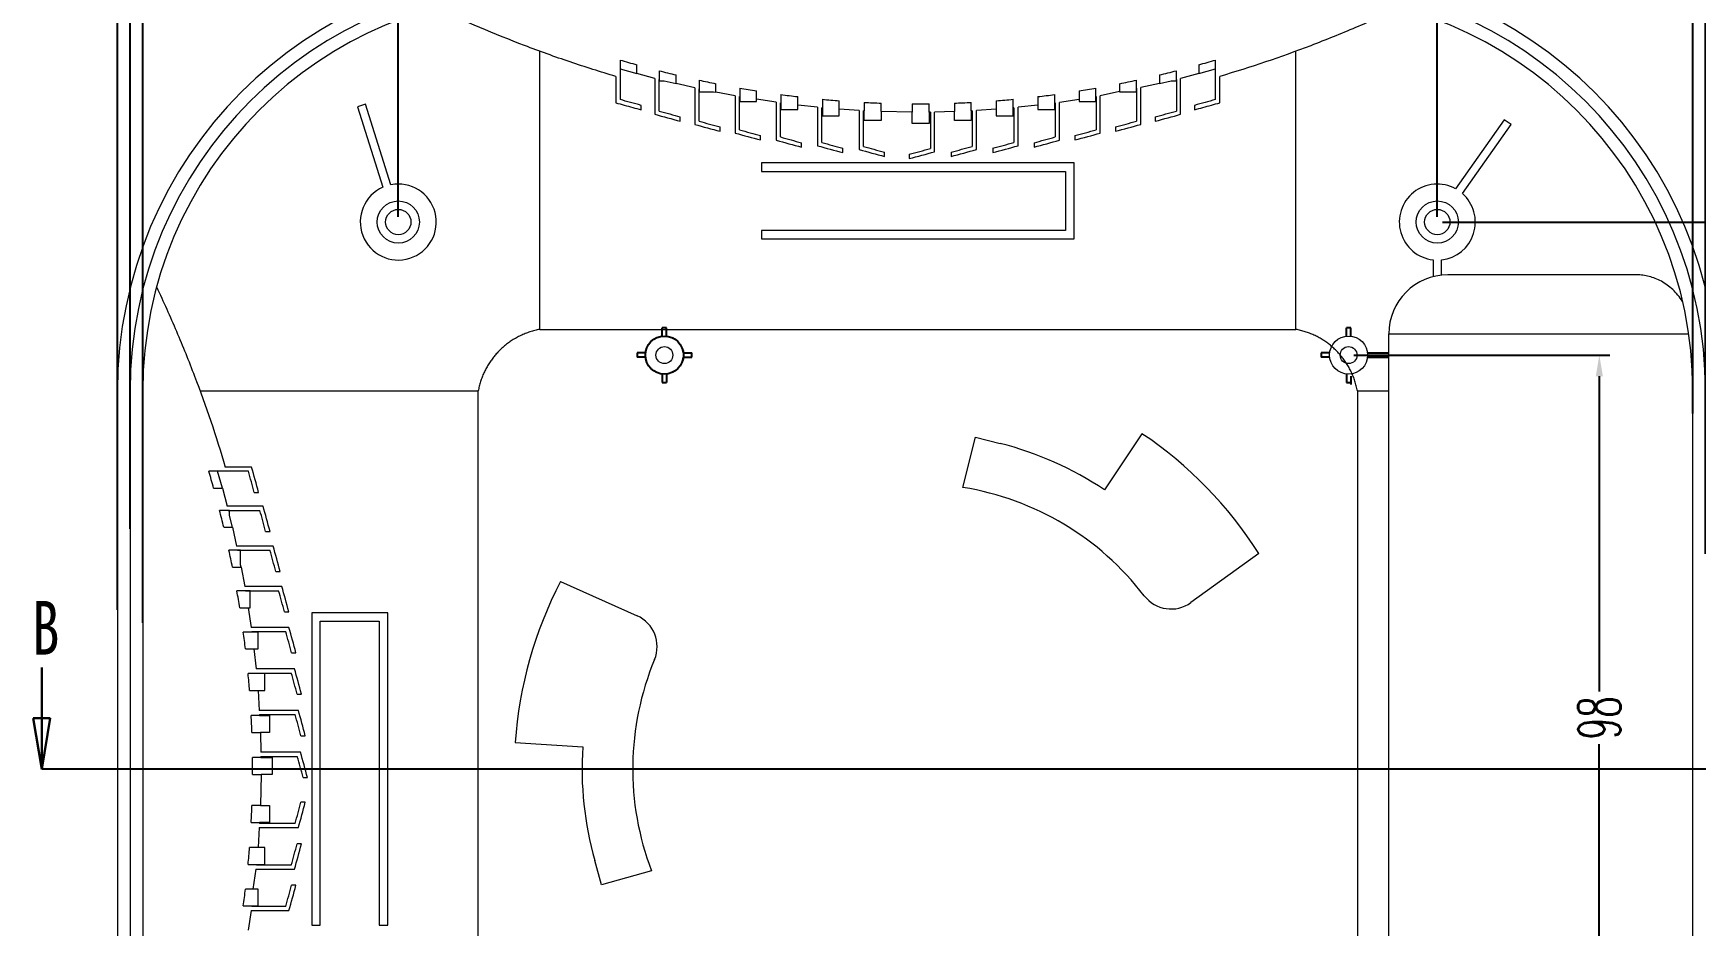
# Model space of a CAD drawing. Header units: inches. Extents: x 1813 to 4218, y 284 to 889.
# Drawn here: x 3279.8 to 3476.6, y 680.2 to 785.9 of the extents above; entities that cross this region are included whole.
import ezdxf

# ---------------------------------------------------------------- set-up
doc = ezdxf.new("R2010")
doc.units = ezdxf.units.IN
doc.header["$LTSCALE"] = 15
doc.linetypes.add('CENTER2', pattern=[28.575, 19.05, -3.175, 3.175, -3.175])
doc.styles.add('SLDTEXTSTYLE0', font='TXT', dxfattribs={"width": 0.75})
doc.styles.add('SLDTEXTSTYLE2', font='TXT', dxfattribs={"width": 0.6, "bigfont": 'bigfont'})
doc.dimstyles.new('5', dxfattribs={"dimtxt": 5, "dimasz": 2.5, "dimexe": 1.25, "dimexo": 0.625, "dimtad": 0, "dimtxsty": 'SLDTEXTSTYLE2', "dimcen": 2.5, "dimclrd": 3, "dimclre": 3, "dimclrt": 256, "dimadec": 0, "dimazin": 2, "dimtfac": 1, "dimtmove": 0, "dimatfit": 3, "dimfxl": 0, "dimarcsym": 0})

# ---------------------------------------------------------------- blocks, each defined once
blk = doc.blocks.new('_CLOSED')
at = {"color": 0, "linetype": 'ByBlock', "lineweight": -2}
for p, q in [((-1, 0.166667), (0, 0)), ((-1, 0.166667), (-1, -0.166667)), ((0, 0), (-1, -0.166667)), ((0, 0), (-1, 0))]:
    blk.add_line(p, q, dxfattribs=at)
blk = doc.blocks.new('*D153')
at = {"color": 3, "lineweight": -2, "transparency": 16777216}
for p, q in [((3446.66, 763.53), (3501.43, 763.53)), ((3500.18, 761.03), (3500.18, 711.01)), ((3500.18, 636.53), (3500.18, 698.26)), ((3446.66, 634.03), (3501.43, 634.03))]:
    blk.add_line(p, q, dxfattribs=at)
at = {"color": 3, "transparency": 16777216}
for points in [[(3499.76, 761.03), (3500.59, 761.03), (3500.18, 763.53)], [(3499.76, 636.53), (3500.59, 636.53), (3500.18, 634.03)]]:
    blk.add_solid(points, dxfattribs=at)
at = {"layer": 'Defpoints', "color": 0, "transparency": 16777216}
for p in [(3446.04, 763.53), (3500.18, 763.53), (3446.04, 634.03)]:
    blk.add_point(p, dxfattribs=at)
at = {"transparency": 16777216, "insert": (3500.18, 704.64), "char_height": 5, "attachment_point": 5, "rotation": 90, "style": 'SLDTEXTSTYLE2'}
blk.add_mtext('129,5', dxfattribs=at)
blk = doc.blocks.new('*D154')
at = {"color": 3, "lineweight": -2, "transparency": 16777216}
for p, q in [((3323.04, 764.16), (3323.04, 802.32)), ((3325.54, 801.07), (3380.41, 801.07)), ((3443.54, 801.07), (3388.66, 801.07)), ((3446.04, 764.16), (3446.04, 802.32))]:
    blk.add_line(p, q, dxfattribs=at)
at = {"color": 3, "transparency": 16777216}
for points in [[(3325.54, 801.49), (3325.54, 800.66), (3323.04, 801.07)], [(3443.54, 801.49), (3443.54, 800.66), (3446.04, 801.07)]]:
    blk.add_solid(points, dxfattribs=at)
at = {"layer": 'Defpoints', "color": 0, "transparency": 16777216}
for p in [(3446.04, 801.07), (3323.04, 763.53), (3446.04, 763.53)]:
    blk.add_point(p, dxfattribs=at)
at = {"transparency": 16777216, "insert": (3384.54, 801.07), "char_height": 5, "attachment_point": 5, "style": 'SLDTEXTSTYLE2'}
blk.add_mtext('123', dxfattribs=at)
blk = doc.blocks.new('*D155')
at = {"color": 3, "lineweight": -2, "transparency": 16777216}
for p, q in [((3292.79, 716.07), (3292.79, 811.01)), ((3476.29, 740.88), (3476.29, 811.01)), ((3295.29, 809.76), (3378.16, 809.76)), ((3473.79, 809.76), (3390.91, 809.76))]:
    blk.add_line(p, q, dxfattribs=at)
at = {"color": 3, "transparency": 16777216}
for points in [[(3295.29, 810.18), (3295.29, 809.34), (3292.79, 809.76)], [(3473.79, 810.18), (3473.79, 809.34), (3476.29, 809.76)]]:
    blk.add_solid(points, dxfattribs=at)
at = {"layer": 'Defpoints', "color": 0, "transparency": 16777216}
for p in [(3476.29, 809.76), (3476.29, 740.25), (3292.79, 715.44)]:
    blk.add_point(p, dxfattribs=at)
at = {"transparency": 16777216, "insert": (3384.54, 809.76), "char_height": 5, "attachment_point": 5, "style": 'SLDTEXTSTYLE2'}
blk.add_mtext('183,5', dxfattribs=at)
blk = doc.blocks.new('*D156')
at = {"color": 3, "lineweight": -2, "transparency": 16777216}
for p, q in [((3291.29, 727.21), (3291.29, 820.19)), ((3293.79, 818.94), (3378.16, 818.94)), ((3475.29, 818.94), (3390.91, 818.94)), ((3477.79, 724.26), (3477.79, 820.19))]:
    blk.add_line(p, q, dxfattribs=at)
at = {"color": 3, "transparency": 16777216}
for points in [[(3293.79, 819.35), (3293.79, 818.52), (3291.29, 818.94)], [(3475.29, 819.35), (3475.29, 818.52), (3477.79, 818.94)]]:
    blk.add_solid(points, dxfattribs=at)
at = {"layer": 'Defpoints', "color": 0, "transparency": 16777216}
for p in [(3477.79, 818.94), (3291.29, 726.59), (3477.79, 723.63)]:
    blk.add_point(p, dxfattribs=at)
at = {"transparency": 16777216, "insert": (3384.54, 818.94), "char_height": 5, "attachment_point": 5, "style": 'SLDTEXTSTYLE2'}
blk.add_mtext('186,5', dxfattribs=at)
blk = doc.blocks.new('*D157')
at = {"color": 3, "lineweight": -2, "transparency": 16777216}
for p, q in [((3289.79, 717.64), (3289.79, 829.53)), ((3479.29, 717.64), (3479.29, 829.53)), ((3292.29, 828.28), (3378.16, 828.28)), ((3476.79, 828.28), (3390.91, 828.28))]:
    blk.add_line(p, q, dxfattribs=at)
at = {"color": 3, "transparency": 16777216}
for points in [[(3292.29, 828.7), (3292.29, 827.86), (3289.79, 828.28)], [(3476.79, 828.7), (3476.79, 827.86), (3479.29, 828.28)]]:
    blk.add_solid(points, dxfattribs=at)
at = {"layer": 'Defpoints', "color": 0, "transparency": 16777216}
for p in [(3479.29, 828.28), (3289.79, 717.02), (3479.29, 717.02)]:
    blk.add_point(p, dxfattribs=at)
at = {"transparency": 16777216, "insert": (3384.54, 828.28), "char_height": 5, "attachment_point": 5, "style": 'SLDTEXTSTYLE2'}
blk.add_mtext('189,5', dxfattribs=at)
blk = doc.blocks.new('*D158')
at = {"color": 3, "lineweight": -2, "transparency": 16777216}
for p, q in [((3425.48, 793.53), (3533.66, 793.53)), ((3532.41, 791.03), (3532.41, 701.6)), ((3532.41, 606.53), (3532.41, 688.85)), ((3425.48, 604.03), (3533.66, 604.03))]:
    blk.add_line(p, q, dxfattribs=at)
at = {"color": 3, "transparency": 16777216}
for points in [[(3531.99, 791.03), (3532.82, 791.03), (3532.41, 793.53)], [(3531.99, 606.53), (3532.82, 606.53), (3532.41, 604.03)]]:
    blk.add_solid(points, dxfattribs=at)
at = {"layer": 'Defpoints', "color": 0, "transparency": 16777216}
for p in [(3424.86, 793.53), (3532.41, 793.53), (3424.86, 604.03)]:
    blk.add_point(p, dxfattribs=at)
at = {"transparency": 16777216, "insert": (3532.41, 695.23), "char_height": 5, "attachment_point": 5, "rotation": 90, "style": 'SLDTEXTSTYLE2'}
blk.add_mtext('189,5', dxfattribs=at)
blk = doc.blocks.new('*D159')
at = {"color": 3, "lineweight": -2, "transparency": 16777216}
for p, q in [((3428.56, 792.03), (3523.69, 792.03)), ((3522.44, 789.53), (3522.44, 710.5)), ((3522.44, 608.03), (3522.44, 697.75)), ((3421.04, 605.53), (3523.69, 605.53))]:
    blk.add_line(p, q, dxfattribs=at)
at = {"color": 3, "transparency": 16777216}
for points in [[(3522.03, 789.53), (3522.86, 789.53), (3522.44, 792.03)], [(3522.03, 608.03), (3522.86, 608.03), (3522.44, 605.53)]]:
    blk.add_solid(points, dxfattribs=at)
at = {"layer": 'Defpoints', "color": 0, "transparency": 16777216}
for p in [(3427.94, 792.03), (3420.41, 605.53), (3522.44, 605.53)]:
    blk.add_point(p, dxfattribs=at)
at = {"transparency": 16777216, "insert": (3522.44, 704.13), "char_height": 5, "attachment_point": 5, "rotation": 90, "style": 'SLDTEXTSTYLE2'}
blk.add_mtext('186,5', dxfattribs=at)
blk = doc.blocks.new('*D160')
at = {"color": 3, "lineweight": -2, "transparency": 16777216}
for p, q in [((3415.72, 790.53), (3511.97, 790.53)), ((3510.72, 788.03), (3510.72, 705.16)), ((3510.72, 609.53), (3510.72, 692.41)), ((3415.72, 607.03), (3511.97, 607.03))]:
    blk.add_line(p, q, dxfattribs=at)
at = {"color": 3, "transparency": 16777216}
for points in [[(3510.31, 788.03), (3511.14, 788.03), (3510.72, 790.53)], [(3510.31, 609.53), (3511.14, 609.53), (3510.72, 607.03)]]:
    blk.add_solid(points, dxfattribs=at)
at = {"layer": 'Defpoints', "color": 0, "transparency": 16777216}
for p in [(3415.1, 790.53), (3510.72, 790.53), (3415.1, 607.03)]:
    blk.add_point(p, dxfattribs=at)
at = {"transparency": 16777216, "insert": (3510.72, 698.78), "char_height": 5, "attachment_point": 5, "rotation": 90, "style": 'SLDTEXTSTYLE2'}
blk.add_mtext('183,5', dxfattribs=at)
blk = doc.blocks.new('*D207')
at = {"color": 3, "lineweight": -2, "transparency": 16777216}
for p, q in [((3436.16, 747.78), (3466.47, 747.78)), ((3465.22, 745.28), (3465.22, 707.97)), ((3465.22, 652.28), (3465.22, 701.72)), ((3436.16, 649.78), (3466.47, 649.78))]:
    blk.add_line(p, q, dxfattribs=at)
at = {"color": 3, "transparency": 16777216}
for points in [[(3464.8, 745.28), (3465.64, 745.28), (3465.22, 747.78)], [(3464.8, 652.28), (3465.64, 652.28), (3465.22, 649.78)]]:
    blk.add_solid(points, dxfattribs=at)
at = {"layer": 'Defpoints', "color": 0, "transparency": 16777216}
for p in [(3435.54, 747.78), (3435.54, 649.78), (3465.22, 649.78)]:
    blk.add_point(p, dxfattribs=at)
at = {"transparency": 16777216, "insert": (3465.22, 704.84), "char_height": 5, "attachment_point": 5, "rotation": 90, "style": 'SLDTEXTSTYLE2'}
blk.add_mtext('98', dxfattribs=at)

msp = doc.modelspace()

# ---------------------------------------------------------------- linework, layer by layer
at = {"color": 7, "linetype": 'Continuous', "lineweight": 15}
for p, q in [((3339.789, 750.825), (3339.789, 783.747)), ((3429.289, 750.825), (3429.289, 783.747)), ((3349.289, 782.712), (3349.289, 778.028)), ((3349.289, 781.671), (3351.289, 781.104)), ((3351.289, 781.104), (3351.289, 782.141)), ((3353.922, 781.44), (3353.922, 780.409)), ((3415.156, 780.409), (3415.156, 781.44)), ((3417.789, 782.141), (3417.789, 781.104)), ((3417.789, 781.104), (3419.789, 781.671)), ((3419.789, 778.028), (3419.789, 782.712)), ((3348.789, 780.775), (3348.789, 777.651)), ((3353.422, 780.541), (3351.289, 781.104)), ((3353.422, 780.541), (3353.422, 776.294)), ((3353.922, 780.409), (3353.922, 780.409)), ((3353.922, 776.671), (3353.922, 780.409)), ((3353.922, 780.409), (3353.922, 780.263)), ((3353.922, 780.263), (3354.518, 780.263)), ((3354.518, 780.263), (3355.922, 779.919)), ((3355.922, 779.919), (3355.922, 780.946)), ((3358.141, 779.419), (3355.922, 779.919)), ((3358.141, 779.419), (3358.141, 775.096)), ((3358.649, 780.327), (3358.649, 779.304)), ((3360.649, 778.893), (3360.649, 779.912)), ((3363.455, 779.386), (3363.455, 778.371)), ((3405.623, 778.371), (3405.623, 779.386)), ((3408.429, 779.912), (3408.429, 778.98)), ((3410.429, 779.377), (3410.429, 780.327)), ((3410.437, 779.379), (3410.429, 779.377)), ((3410.429, 778.954), (3410.429, 779.377)), ((3410.437, 779.379), (3410.437, 775.473)), ((3413.156, 779.919), (3410.937, 779.478)), ((3410.937, 775.096), (3410.937, 779.478)), ((3413.156, 780.946), (3413.156, 779.919)), ((3413.156, 779.919), (3414.55, 780.26)), ((3414.55, 780.26), (3415.156, 780.26)), ((3415.156, 780.409), (3415.156, 776.671)), ((3415.156, 780.409), (3415.156, 780.409)), ((3415.156, 780.26), (3415.156, 780.409)), ((3417.789, 781.104), (3415.656, 780.541)), ((3415.656, 776.294), (3415.656, 780.541)), ((3420.289, 777.651), (3420.289, 780.775)), ((3319.168, 777.487), (3318.214, 777.186)), ((3322.172, 767.949), (3319.168, 777.487)), ((3358.649, 779.304), (3358.641, 779.306)), ((3358.641, 775.473), (3358.641, 779.306)), ((3358.649, 779.304), (3358.649, 778.957)), ((3358.649, 778.957), (3360.338, 778.957)), ((3360.338, 778.957), (3360.649, 778.893)), ((3362.932, 778.468), (3360.649, 778.893)), ((3362.932, 778.468), (3362.932, 774.069)), ((3363.455, 778.371), (3363.432, 778.375)), ((3363.432, 774.447), (3363.432, 778.375)), ((3363.455, 778.371), (3363.455, 777.819)), ((3363.455, 777.819), (3365.455, 777.819)), ((3365.455, 778.062), (3365.455, 779.051)), ((3367.78, 777.704), (3365.455, 778.062)), ((3365.455, 777.819), (3365.455, 778.062)), ((3367.78, 777.704), (3367.78, 773.225)), ((3368.325, 777.62), (3368.28, 777.627)), ((3368.28, 773.603), (3368.28, 777.627)), ((3368.325, 778.629), (3368.325, 777.62)), ((3368.325, 777.62), (3368.325, 776.863)), ((3370.325, 777.368), (3370.325, 778.375)), ((3373.245, 778.065), (3373.245, 777.06)), ((3375.245, 776.89), (3375.245, 777.893)), ((3378.204, 777.7), (3378.204, 776.699)), ((3380.204, 776.611), (3380.204, 777.611)), ((3383.89, 777.535), (3383.89, 776.535)), ((3385.89, 776.541), (3385.89, 777.541)), ((3388.874, 777.611), (3388.874, 776.611)), ((3390.874, 776.699), (3390.874, 777.7)), ((3393.833, 777.893), (3393.833, 776.89)), ((3395.833, 777.06), (3395.833, 778.065)), ((3398.753, 778.375), (3398.753, 777.368)), ((3400.753, 777.62), (3400.753, 778.629)), ((3400.798, 777.626), (3400.753, 777.62)), ((3400.753, 776.86), (3400.753, 777.62)), ((3400.798, 777.626), (3400.798, 773.602)), ((3403.623, 778.039), (3401.298, 777.699)), ((3401.298, 773.225), (3401.298, 777.699)), ((3403.623, 779.051), (3403.623, 778.039)), ((3403.623, 778.039), (3403.623, 777.816)), ((3403.623, 777.816), (3405.623, 777.816)), ((3405.646, 778.376), (3405.623, 778.371)), ((3405.623, 777.816), (3405.623, 778.371)), ((3405.646, 778.376), (3405.646, 774.447)), ((3408.429, 778.98), (3406.146, 778.484)), ((3406.146, 774.069), (3406.146, 778.484)), ((3408.429, 778.98), (3408.429, 778.954)), ((3408.429, 778.954), (3410.429, 778.954)), ((3318.214, 777.186), (3321.219, 767.648)), ((3351.789, 776.828), (3351.789, 777.345)), ((3356.422, 775.471), (3356.422, 775.988)), ((3368.325, 776.863), (3370.325, 776.863)), ((3372.674, 777.121), (3370.325, 777.368)), ((3370.325, 776.863), (3370.325, 777.368)), ((3372.674, 777.121), (3372.674, 772.572)), ((3373.245, 777.06), (3373.174, 777.068)), ((3373.174, 772.949), (3373.174, 777.068)), ((3373.245, 777.06), (3373.245, 776.101)), ((3373.245, 776.101), (3375.245, 776.101)), ((3377.601, 776.738), (3375.245, 776.89)), ((3375.245, 776.101), (3375.245, 776.89)), ((3377.601, 776.738), (3377.601, 772.116)), ((3378.204, 776.699), (3378.101, 776.706)), ((3378.101, 772.493), (3378.101, 776.706)), ((3378.204, 775.545), (3378.204, 776.699)), ((3380.204, 775.545), (3378.204, 775.545)), ((3383.89, 776.535), (3380.204, 776.611)), ((3380.204, 776.611), (3380.204, 775.545)), ((3383.89, 775.196), (3383.89, 776.535)), ((3386.03, 776.544), (3385.89, 776.541)), ((3385.89, 776.541), (3385.89, 775.196)), ((3386.03, 776.544), (3386.03, 772.239)), ((3388.874, 776.611), (3386.53, 776.556)), ((3386.53, 771.861), (3386.53, 776.556)), ((3388.874, 775.541), (3388.874, 776.611)), ((3390.874, 775.541), (3388.874, 775.541)), ((3390.977, 776.706), (3390.874, 776.699)), ((3390.874, 776.699), (3390.874, 775.541)), ((3390.977, 776.706), (3390.977, 772.493)), ((3393.833, 776.89), (3391.477, 776.738)), ((3391.477, 772.116), (3391.477, 776.738)), ((3393.833, 776.89), (3393.833, 776.098)), ((3393.833, 776.098), (3395.833, 776.098)), ((3395.904, 777.068), (3395.833, 777.06)), ((3395.833, 776.098), (3395.833, 777.06)), ((3395.904, 777.068), (3395.904, 772.949)), ((3398.753, 777.368), (3396.404, 777.121)), ((3396.404, 772.572), (3396.404, 777.121)), ((3398.753, 777.368), (3398.753, 776.86)), ((3398.753, 776.86), (3400.753, 776.86)), ((3412.656, 775.988), (3412.656, 775.471)), ((3417.289, 777.345), (3417.289, 776.828)), ((3453.968, 775.65), (3448.207, 767.476)), ((3454.786, 775.074), (3453.968, 775.65)), ((3361.141, 774.272), (3361.141, 774.789)), ((3365.932, 773.246), (3365.932, 773.763)), ((3385.89, 775.196), (3383.89, 775.196)), ((3403.146, 773.763), (3403.146, 773.246)), ((3407.937, 774.789), (3407.937, 774.272)), ((3449.024, 766.9), (3454.786, 775.074)), ((3370.78, 772.402), (3370.78, 772.919)), ((3375.674, 771.748), (3375.674, 772.265)), ((3380.601, 771.292), (3380.601, 771.809)), ((3383.53, 771.555), (3383.53, 771.038)), ((3388.477, 771.809), (3388.477, 771.292)), ((3393.404, 772.265), (3393.404, 771.748)), ((3398.298, 772.919), (3398.298, 772.402)), ((3403.039, 770.533), (3366.039, 770.533)), ((3366.039, 770.533), (3366.039, 769.533)), ((3366.039, 769.533), (3402.039, 769.533)), ((3402.039, 769.533), (3402.039, 762.533)), ((3403.039, 761.533), (3403.039, 770.533)), ((3366.039, 762.533), (3366.039, 761.533)), ((3402.039, 762.533), (3366.039, 762.533)), ((3366.039, 761.533), (3403.039, 761.533)), ((3445.539, 759.061), (3445.539, 757.061)), ((3446.539, 757.243), (3446.539, 759.061)), ((3469.629, 757.283), (3447.289, 757.283)), ((3339.789, 750.825), (3429.289, 750.825)), ((3440.289, 647.283), (3440.289, 750.283)), ((3440.289, 750.283), (3475.802, 750.283)), ((3289.789, 743.533), (3289.789, 654.033)), ((3291.289, 743.533), (3291.289, 654.033)), ((3292.789, 743.533), (3292.789, 654.033)), ((3299.575, 743.533), (3332.497, 743.533)), ((3332.497, 654.033), (3332.497, 743.533)), ((3436.581, 743.533), (3440.289, 743.533)), ((3436.581, 743.533), (3436.581, 654.033)), ((3476.289, 654.033), (3476.289, 743.533)), ((3389.883, 732.107), (3391.389, 738.053)), ((3391.389, 738.053), (3394.297, 737.317)), ((3411.077, 738.479), (3406.631, 731.829)), ((3305.671, 734.533), (3302.547, 734.533)), ((3305.293, 734.033), (3300.61, 734.033)), ((3302.218, 732.033), (3301.651, 734.033)), ((3301.181, 732.033), (3302.218, 732.033)), ((3302.218, 732.033), (3302.781, 729.9)), ((3305.977, 731.533), (3306.495, 731.533)), ((3302.913, 729.4), (3301.882, 729.4)), ((3307.028, 729.9), (3302.781, 729.9)), ((3302.913, 729.4), (3306.65, 729.4)), ((3302.913, 729.4), (3302.913, 729.4)), ((3303.062, 729.4), (3302.913, 729.4)), ((3303.062, 728.794), (3303.062, 729.4)), ((3303.403, 727.4), (3303.062, 728.794)), ((3302.375, 727.4), (3303.403, 727.4)), ((3303.403, 727.4), (3303.903, 725.181)), ((3307.334, 726.9), (3307.852, 726.9)), ((3304.018, 724.673), (3302.995, 724.673)), ((3308.226, 725.181), (3303.903, 725.181)), ((3304.016, 724.681), (3307.849, 724.681)), ((3304.016, 724.681), (3304.018, 724.673)), ((3304.368, 724.673), (3304.018, 724.673)), ((3304.368, 722.971), (3304.368, 724.673)), ((3424.897, 724.304), (3416.863, 718.487)), ((3303.41, 722.673), (3304.429, 722.673)), ((3304.429, 722.673), (3304.368, 722.971)), ((3304.429, 722.673), (3304.854, 720.39)), ((3309.253, 720.39), (3304.854, 720.39)), ((3308.533, 722.181), (3309.05, 722.181)), ((3342.258, 720.973), (3351.313, 716.924)), ((3304.951, 719.867), (3303.936, 719.867)), ((3304.947, 719.89), (3308.875, 719.89)), ((3304.947, 719.89), (3304.951, 719.867)), ((3305.506, 719.867), (3304.951, 719.867)), ((3305.506, 717.867), (3305.506, 719.867)), ((3304.271, 717.867), (3305.283, 717.867)), ((3305.283, 717.867), (3305.623, 715.542)), ((3305.283, 717.867), (3305.506, 717.867)), ((3309.559, 717.39), (3310.076, 717.39)), ((3321.789, 717.283), (3312.789, 717.283)), ((3312.789, 717.283), (3312.789, 680.283)), ((3321.789, 680.283), (3321.789, 717.283)), ((3305.702, 714.997), (3304.693, 714.997)), ((3310.097, 715.542), (3305.623, 715.542)), ((3305.696, 715.042), (3309.719, 715.042)), ((3305.696, 715.042), (3305.702, 714.997)), ((3306.462, 714.997), (3305.702, 714.997)), ((3306.462, 712.997), (3306.462, 714.997)), ((3313.789, 680.283), (3313.789, 716.283)), ((3313.789, 716.283), (3320.789, 716.283)), ((3320.789, 716.283), (3320.789, 680.283)), ((3304.947, 712.997), (3305.954, 712.997)), ((3305.954, 712.997), (3306.201, 710.648)), ((3305.954, 712.997), (3306.462, 712.997)), ((3310.403, 712.542), (3310.921, 712.542)), ((3310.75, 710.648), (3306.201, 710.648)), ((3306.262, 710.077), (3305.257, 710.077)), ((3306.254, 710.148), (3310.373, 710.148)), ((3306.254, 710.148), (3306.262, 710.077)), ((3307.224, 710.077), (3306.262, 710.077)), ((3307.224, 708.077), (3307.224, 710.077)), ((3305.429, 708.077), (3306.432, 708.077)), ((3306.432, 708.077), (3306.584, 705.721)), ((3306.432, 708.077), (3307.224, 708.077)), ((3311.057, 707.648), (3311.574, 707.648)), ((3306.623, 705.118), (3305.622, 705.118)), ((3311.206, 705.721), (3306.584, 705.721)), ((3306.616, 705.221), (3310.829, 705.221)), ((3306.616, 705.221), (3306.623, 705.118)), ((3306.623, 705.118), (3307.781, 705.118)), ((3307.781, 705.118), (3307.781, 703.118)), ((3305.711, 703.118), (3306.711, 703.118)), ((3306.711, 703.118), (3306.766, 700.774)), ((3307.781, 703.118), (3306.711, 703.118)), ((3311.513, 702.721), (3312.03, 702.721)), ((3311.46, 700.774), (3306.766, 700.774)), ((3336.892, 701.918), (3344.875, 701.392)), ((3306.781, 700.134), (3305.781, 700.134)), ((3306.778, 700.274), (3311.083, 700.274)), ((3306.778, 700.274), (3306.781, 700.134)), ((3306.781, 700.134), (3308.126, 700.134)), ((3308.126, 700.134), (3308.126, 698.134)), ((3305.787, 698.134), (3306.787, 698.134)), ((3306.787, 698.134), (3306.711, 694.448)), ((3308.126, 698.134), (3306.787, 698.134)), ((3311.767, 697.774), (3312.284, 697.774)), ((3312.03, 694.845), (3311.513, 694.845)), ((3306.711, 694.448), (3305.711, 694.448)), ((3306.711, 694.448), (3307.777, 694.448)), ((3307.777, 694.448), (3307.777, 692.448)), ((3305.622, 692.448), (3306.623, 692.448)), ((3306.584, 691.845), (3306.432, 689.489)), ((3306.584, 691.845), (3311.206, 691.845)), ((3306.623, 692.448), (3306.616, 692.345)), ((3310.829, 692.345), (3306.616, 692.345)), ((3307.777, 692.448), (3306.623, 692.448)), ((3306.432, 689.489), (3305.429, 689.489)), ((3307.221, 689.489), (3306.432, 689.489)), ((3307.221, 687.489), (3307.221, 689.489)), ((3311.574, 689.918), (3311.057, 689.918)), ((3305.257, 687.489), (3306.262, 687.489)), ((3306.177, 686.918), (3305.828, 684.569)), ((3306.177, 686.918), (3310.75, 686.918)), ((3306.262, 687.489), (3306.251, 687.418)), ((3310.373, 687.418), (3306.251, 687.418)), ((3306.262, 687.489), (3307.221, 687.489)), ((3347.105, 685.08), (3346.289, 687.967)), ((3310.92, 685.024), (3310.403, 685.024)), ((3353.007, 686.749), (3347.105, 685.08)), ((3305.828, 684.569), (3304.947, 684.569)), ((3306.459, 684.569), (3305.828, 684.569)), ((3306.459, 682.569), (3306.459, 684.569)), ((3304.693, 682.569), (3305.702, 682.569)), ((3305.623, 682.024), (3305.283, 679.699)), ((3305.623, 682.024), (3310.097, 682.024)), ((3305.702, 682.569), (3305.696, 682.524)), ((3309.719, 682.524), (3305.696, 682.524)), ((3305.702, 682.569), (3306.459, 682.569)), ((3312.789, 680.283), (3313.789, 680.283)), ((3320.789, 680.283), (3321.789, 680.283))]:
    msp.add_line(p, q, dxfattribs=at)
for p, q in [((3354.289, 750.019), (3354.289, 751.019)), ((3354.789, 751.019), (3354.289, 751.019)), ((3354.789, 750.019), (3354.789, 751.019)), ((3435.289, 750.019), (3435.289, 751.019)), ((3435.789, 751.019), (3435.289, 751.019)), ((3435.789, 750.019), (3435.789, 751.019)), ((3352.303, 748.033), (3351.303, 748.033)), ((3351.303, 748.033), (3351.303, 747.533)), ((3356.775, 748.033), (3357.775, 748.033)), ((3357.775, 747.533), (3357.775, 748.033)), ((3433.303, 748.033), (3432.303, 748.033)), ((3432.303, 748.033), (3432.303, 747.533)), ((3437.775, 748.033), (3440.289, 748.033)), ((3352.303, 747.533), (3351.303, 747.533)), ((3356.775, 747.533), (3357.775, 747.533)), ((3433.303, 747.533), (3432.303, 747.533)), ((3437.775, 747.533), (3440.289, 747.533)), ((3354.289, 745.547), (3354.289, 744.547)), ((3354.289, 744.547), (3354.789, 744.547)), ((3354.789, 745.547), (3354.789, 744.547)), ((3435.289, 745.547), (3435.289, 744.547)), ((3435.289, 744.547), (3435.789, 744.547)), ((3435.789, 745.297), (3435.789, 744.297))]:
    msp.add_line(p, q)
at = {"color": 7, "linetype": 'Continuous', "lineweight": 30}
msp.add_line((3280.824, 710.783), (3280.824, 698.783), dxfattribs=at)
at = {"color": 1, "linetype": 'CENTER2'}
msp.add_line((3489.199, 698.783), (3280.824, 698.783), dxfattribs=at)
at = {"color": 7, "linetype": 'Continuous', "lineweight": 15}
for centre, radius in [((3323.039, 763.533), 2.5), ((3446.039, 763.533), 2.5), ((3323.039, 763.533), 1.5), ((3446.039, 763.533), 1.5), ((3435.539, 747.783), 2.25), ((3354.539, 747.783), 1), ((3435.539, 747.783), 1)]:
    msp.add_circle(centre, radius, dxfattribs=at)
msp.add_circle((3354.539, 747.783), 2.25)
for centre, radius, start, end in [((3339.789, 743.533), 50, 90, 180), ((3429.289, 743.533), 50, 0, 90), ((3339.789, 743.533), 48.5, 90, 180), ((3429.289, 743.533), 48.5, 0, 90), ((3339.789, 743.533), 47, 90, 180), ((3429.289, 743.533), 47, 0, 90), ((3387.331, 912.159), 134.921, 253.62311, 254.50639), ((3386.344, 908.459), 131.092, 255.68081, 256.58121), ((3382.734, 908.459), 131.092, 283.4188, 284.31919), ((3381.747, 912.159), 134.921, 285.49361, 286.37689), ((3385.61, 905.237), 127.787, 257.81991, 258.73576), ((3385.102, 902.535), 125.037, 260.03048, 260.95971), ((3383.976, 902.535), 125.037, 279.04029, 279.96952), ((3383.468, 905.237), 127.787, 281.26424, 282.18009), ((3384.783, 900.385), 122.864, 262.30153, 263.24169), ((3384.615, 898.815), 121.285, 264.62121, 265.5695), ((3384.549, 897.846), 120.314, 266.97679, 267.93019), ((3384.539, 897.492), 119.959, 269.6899, 270.64517), ((3384.529, 897.846), 120.314, 272.0698, 273.02319), ((3384.463, 898.815), 121.285, 274.43048, 275.37877), ((3384.295, 900.385), 122.864, 276.7583, 277.69846), ((3391.645, 909.669), 138.744, 254.00862, 255.29335), ((3391.623, 909.586), 138.158, 254.16414, 255.23902), ((3396.342, 908.387), 138.158, 254.16414, 255.23902), ((3372.73, 908.408), 138.179, 284.76123, 285.83595), ((3377.449, 909.606), 138.179, 284.76123, 285.83595), ((3377.426, 909.693), 138.769, 284.70691, 285.99142), ((3396.364, 908.471), 138.744, 254.00862, 255.29335), ((3401.155, 907.445), 138.744, 254.00862, 255.29335), ((3401.132, 907.361), 138.158, 254.16414, 255.23902), ((3405.981, 906.517), 138.158, 254.16414, 255.23902), ((3363.091, 906.537), 138.179, 284.76123, 285.83595), ((3367.94, 907.381), 138.179, 284.76123, 285.83595), ((3367.916, 907.468), 138.769, 284.70691, 285.99142), ((3372.707, 908.495), 138.769, 284.70691, 285.99142), ((3406.003, 906.6), 138.744, 254.00862, 255.29335), ((3410.897, 905.947), 138.744, 254.00862, 255.29335), ((3410.875, 905.863), 138.158, 254.16414, 255.23902), ((3415.824, 905.491), 138.744, 254.00862, 255.29335), ((3415.801, 905.407), 138.158, 254.16414, 255.23902), ((3348.323, 905.173), 138.179, 284.76123, 285.83595), ((3348.3, 905.26), 138.769, 284.70691, 285.99142), ((3353.271, 905.427), 138.179, 284.76123, 285.83595), ((3353.247, 905.515), 138.769, 284.70691, 285.99142), ((3358.197, 905.884), 138.179, 284.76123, 285.83595), ((3358.174, 905.971), 138.769, 284.70691, 285.99142), ((3363.068, 906.624), 138.769, 284.70691, 285.99142), ((3323.039, 763.533), 4.5, 113.86163, 101.10289), ((3446.039, 763.533), 4.5, 61.20007, 263.62063), ((3446.039, 763.533), 4.5, 276.37937, 48.44133), ((3447.289, 750.283), 7, 90, 180), ((3354.539, 747.783), 2.25, 96.37937, 173.62063), ((3354.539, 747.783), 2.25, 6.37937, 83.62063), ((3354.539, 747.783), 2.25, 186.37937, 263.62063), ((3354.539, 747.783), 2.25, 276.37937, 353.62063), ((3384.539, 698.783), 47.75, 32.30839, 56.2361), ((3384.539, 698.783), 39.75, 56.2361, 75.78979), ((3171.163, 695.991), 139.921, 14.71503, 15.98898), ((3171.163, 695.991), 134.921, 15.49361, 16.37689), ((3171.163, 695.991), 139.421, 14.769, 15.83417), ((3384.539, 698.783), 33.75, 37.42844, 80.88948), ((3174.863, 696.978), 131.092, 13.4188, 14.31919), ((3172.52, 691.359), 139.421, 14.769, 15.83417), ((3172.52, 691.359), 139.921, 14.71503, 15.98898), ((3178.085, 697.712), 127.787, 11.26424, 12.18009), ((3173.718, 686.639), 139.421, 14.769, 15.83417), ((3173.718, 686.639), 139.921, 14.71503, 15.98898), ((3174.745, 681.849), 139.921, 14.71503, 15.98898), ((3384.539, 698.783), 47.75, 152.30839, 176.2361), ((3180.787, 698.22), 125.037, 9.04029, 9.96952), ((3174.745, 681.849), 139.421, 14.769, 15.83417), ((3414.517, 721.726), 4, 217.42844, 305.91049), ((3349.681, 713.273), 4, 337.42844, 65.91049), ((3182.937, 698.539), 122.864, 6.7583, 7.69846), ((3175.589, 677), 139.421, 14.769, 15.83417), ((3175.589, 677), 139.921, 14.71503, 15.98898), ((3176.242, 672.106), 139.921, 14.71503, 15.98898), ((3384.539, 698.783), 33.75, 157.42844, 200.88948), ((3184.507, 698.707), 121.285, 4.43048, 5.37877), ((3176.242, 672.106), 139.421, 14.769, 15.83417), ((3185.476, 698.773), 120.314, 2.0698, 3.02319), ((3176.698, 667.18), 139.421, 14.769, 15.83417), ((3176.698, 667.18), 139.921, 14.71503, 15.98898), ((3176.952, 662.232), 139.921, 14.71503, 15.98898), ((3384.539, 698.783), 39.75, 176.2361, 195.78979), ((3185.83, 698.783), 119.959, 359.6899, 0.64517), ((3176.952, 662.232), 139.421, 14.769, 15.83417), ((3177.915, 730.045), 138.158, 344.16414, 345.23902), ((3177.831, 730.068), 138.744, 344.00862, 345.29335), ((3185.476, 698.793), 120.314, 356.97679, 357.93019), ((3184.507, 698.859), 121.285, 354.62121, 355.5695), ((3177.459, 725.119), 138.158, 344.16414, 345.23902), ((3177.375, 725.141), 138.744, 344.00862, 345.29335), ((3176.805, 720.225), 138.158, 344.16414, 345.23902), ((3176.722, 720.247), 138.744, 344.00862, 345.29335), ((3182.937, 699.027), 122.864, 352.30153, 353.24169)]:
    msp.add_arc(centre, radius, start, end, dxfattribs=at)
for points, knots in [([(3348.789, 780.775), (3346.974, 781.307), (3345.167, 781.878), (3341.565, 783.095), (3339.768, 783.742), (3334.425, 785.784), (3330.924, 787.278), (3327.479, 788.892)], [0, 0, 0, 0, 0.25, 0.25, 0.5, 0.5, 1, 1, 1, 1]), ([(3441.599, 788.892), (3439.863, 788.079), (3438.113, 787.296), (3434.6, 785.801), (3432.834, 785.088), (3427.507, 783.054), (3423.918, 781.839), (3420.289, 780.775)], [0, 0, 0, 0, 0.25, 0.25, 0.5, 0.5, 1, 1, 1, 1]), ([(3348.789, 777.651), (3349.122, 777.556), (3349.788, 777.367), (3350.788, 777.093), (3351.455, 776.916), (3351.789, 776.828)], [0, 0, 0, 0, 0.3339722, 0.6672993, 1, 1, 1, 1]), ([(3417.289, 776.828), (3417.622, 776.916), (3418.29, 777.093), (3419.29, 777.367), (3419.956, 777.556), (3420.289, 777.651)], [0, 0, 0, 0, 0.33268763, 0.66601476, 1, 1, 1, 1]), ([(3294.43, 755.843), (3295.243, 754.107), (3296.026, 752.357), (3297.521, 748.844), (3298.234, 747.078), (3300.268, 741.751), (3301.483, 738.162), (3302.547, 734.533)], [0, 0, 0, 0, 0.25, 0.25, 0.5, 0.5, 1, 1, 1, 1]), ([(3475.081, 754.119), (3474.903, 754.39), (3474.712, 754.647), (3474.318, 755.117), (3474.114, 755.333), (3473.692, 755.729), (3473.475, 755.909), (3473.027, 756.238), (3472.795, 756.386), (3472.091, 756.777), (3471.612, 756.966), (3470.879, 757.156), (3470.631, 757.204), (3470.132, 757.267), (3469.879, 757.283), (3469.629, 757.283)], [0, 0, 0, 0, 0.125, 0.125, 0.25, 0.25, 0.375, 0.375, 0.5, 0.5, 0.75, 0.75, 0.875, 0.875, 1, 1, 1, 1]), ([(3339.789, 750.825), (3339.689, 750.805), (3339.49, 750.767), (3339.196, 750.696), (3338.907, 750.618), (3338.622, 750.531), (3338.343, 750.435), (3338.068, 750.331), (3337.799, 750.219), (3337.536, 750.099), (3337.277, 749.971), (3337.025, 749.837), (3336.777, 749.695), (3336.536, 749.546), (3336.3, 749.39), (3336.069, 749.227), (3335.845, 749.057), (3335.626, 748.882), (3335.413, 748.699), (3335.207, 748.511), (3334.946, 748.258), (3334.638, 747.932), (3334.296, 747.523), (3333.977, 747.093), (3333.682, 746.643), (3333.413, 746.172), (3333.17, 745.682), (3332.955, 745.172), (3332.769, 744.643), (3332.612, 744.096), (3332.536, 743.722), (3332.497, 743.533)], [0, 0, 0, 0, 0.0278198, 0.0553982, 0.0827479, 0.1098819, 0.136813, 0.1635545, 0.1901195, 0.2165213, 0.2427731, 0.2688883, 0.2948806, 0.3207634, 0.3465504, 0.3722551, 0.3978914, 0.423473, 0.4490136, 0.4745272, 0.5000274, 0.5484838, 0.5970331, 0.6457698, 0.6947883, 0.7441822, 0.7940444, 0.8444669, 0.8955406, 0.9473554, 1, 1, 1, 1]), ([(3436.581, 743.533), (3436.561, 743.633), (3436.523, 743.832), (3436.452, 744.126), (3436.374, 744.415), (3436.287, 744.7), (3436.191, 744.979), (3436.087, 745.254), (3435.975, 745.523), (3435.855, 745.786), (3435.727, 746.045), (3435.593, 746.297), (3435.451, 746.545), (3435.302, 746.786), (3435.146, 747.022), (3434.983, 747.252), (3434.813, 747.477), (3434.638, 747.696), (3434.455, 747.908), (3434.267, 748.115), (3434.014, 748.376), (3433.688, 748.684), (3433.279, 749.026), (3432.849, 749.345), (3432.399, 749.64), (3431.928, 749.909), (3431.438, 750.152), (3430.928, 750.367), (3430.399, 750.553), (3429.852, 750.71), (3429.478, 750.786), (3429.289, 750.825)], [0, 0, 0, 0, 0.02781982, 0.05539819, 0.0827479, 0.10988186, 0.13681304, 0.16355454, 0.19011953, 0.21652125, 0.24277305, 0.26888834, 0.29488061, 0.32076342, 0.34655036, 0.37225513, 0.39789142, 0.42347299, 0.44901364, 0.47452717, 0.50002742, 0.54848382, 0.59703308, 0.64576985, 0.69478834, 0.74418223, 0.7940444, 0.84446686, 0.89554059, 0.94735542, 1, 1, 1, 1])]:
    msp.add_open_spline(points, degree=3, knots=knots, dxfattribs=at)
for points in [[(3351.789, 777.345), (3350.954, 777.565), (3350.12, 777.793), (3349.289, 778.028)], [(3419.789, 778.028), (3418.958, 777.793), (3418.124, 777.565), (3417.289, 777.345)]]:
    msp.add_open_spline(points, degree=3, dxfattribs=at)

# ---------------------------------------------------------------- block references
at = {"color": 7, "linetype": 'Continuous', "lineweight": 30, "xscale": 6, "yscale": 6, "rotation": 270}
msp.add_blockref('_CLOSED', (3280.824, 698.783), dxfattribs=at)

# ---------------------------------------------------------------- texts
at = {"color": 7, "linetype": 'Continuous', "insert": (3279.685, 718.673), "char_height": 6.35, "attachment_point": 1, "style": 'SLDTEXTSTYLE0'}
msp.add_mtext('B', dxfattribs=at)

# ---------------------------------------------------------------- dimensions: what is measured, and where the dimension line sits
for base, p1, p2, picture, middle in [((3479.289, 828.279), (3289.789, 717.019), (3479.289, 717.019), '*D157', (3384.539, 828.279)), ((3477.789, 818.936), (3291.289, 726.587), (3477.789, 723.633), '*D156', (3384.539, 818.936)), ((3476.289, 809.761), (3292.789, 715.445), (3476.289, 740.253), '*D155', (3384.539, 809.761)), ((3446.039, 801.073), (3323.039, 763.533), (3446.039, 763.533), '*D154', (3384.539, 801.073))]:
    dim = msp.add_linear_dim(base=base, p1=p1, p2=p2, dimstyle='5')
    dim.commit()
    dim.dimension.update_dxf_attribs({"geometry": picture, "text_midpoint": middle, "dimtype": 160})
for base, p1, p2, picture, middle in [((3532.407, 793.533), (3424.855, 604.033), (3424.855, 793.533), '*D158', (3532.407, 695.228)), ((3522.444, 605.533), (3427.938, 792.033), (3420.414, 605.533), '*D159', (3522.444, 704.127)), ((3510.724, 790.533), (3415.1, 607.033), (3415.1, 790.533), '*D160', (3510.724, 698.783)), ((3500.176, 763.533), (3446.039, 634.033), (3446.039, 763.533), '*D153', (3500.176, 704.638)), ((3465.219, 649.783), (3435.539, 747.783), (3435.539, 649.783), '*D207', (3465.219, 704.842))]:
    dim = msp.add_linear_dim(base=base, p1=p1, p2=p2, angle=90, dimstyle='5')
    dim.commit()
    dim.dimension.update_dxf_attribs({"geometry": picture, "text_midpoint": middle, "dimtype": 160})

doc.saveas('drawing.dxf')
